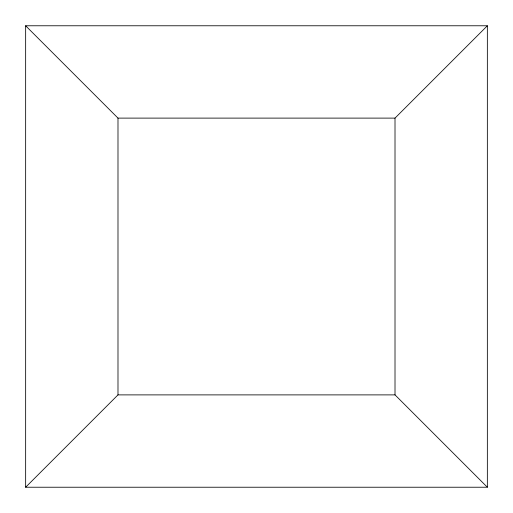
<?xml version="1.0" encoding="UTF-8"?>
<svg xmlns="http://www.w3.org/2000/svg" width="513" height="513" viewBox="0 0 513 513"><rect width="100%" height="100%" fill="white"/><g stroke="black" fill="none" stroke-linecap="round" stroke-linejoin="round"><path stroke-width="0.77" d="M25.65 487.228L117.99 394.888L395.01 394.888L487.35 487.228L25.65 487.228L25.65 25.772L487.35 25.772L487.35 487.228M395.01 394.888L395.01 118.112L487.35 25.772M25.65 25.772L117.99 118.112L395.01 118.112M117.99 118.112L117.99 394.888"/></g></svg>
